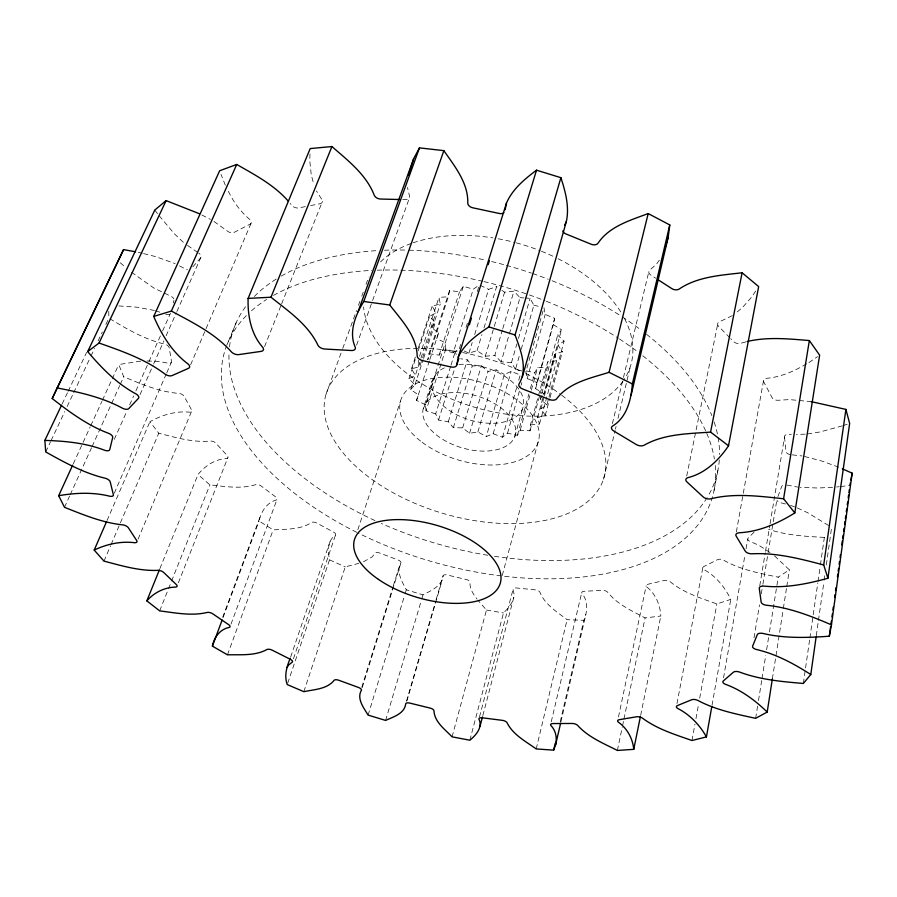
<?xml version="1.0" encoding="UTF-8"?>
<svg xmlns="http://www.w3.org/2000/svg" width="897" height="897" viewBox="0 0 897 897"><rect width="100%" height="100%" fill="white"/><g stroke="black" fill="none" stroke-linecap="round" stroke-linejoin="round"><path stroke-width="0.67" stroke-dasharray="4.49 3.36" d="M310.003 153.936L309.768 160.641L311.248 174.758L313.928 184.905M363.498 561.791L372.21 556.858L375.013 553.236A3.936 1.917 17.6 0 1 379.79 553.079L398.033 559.963A3.924 1.906 17.2 0 1 400.892 562.991C395.846 571.815 402.204 581.918 406.319 589.8L422.992 594.89C430.919 590.674 442.019 586.066 443.084 575.874A3.924 1.906 16.3 0 1 447.199 574.988L466.193 579.484A3.924 1.906 15.9 0 1 470.028 582.265C469.467 588.645 473.302 594.206 477.002 599.028M450.597 366.492L435.662 413.887L438.566 420.065L448.298 421.725L453.355 427.712L462.65 427.858L469.568 433.307L477.888 431.939L486.275 436.547L493.148 433.756L502.533 437.231L507.545 433.161L517.412 435.292L520.238 430.179L530.004 430.807L530.441 424.931L547.719 361.861L556.611 360.751L554.705 354.349L562.385 351.658L558.125 345.255L564.078 341.107L557.676 335.153L561.477 329.771L553.292 324.647L554.649 318.357L545.197 314.443L543.963 307.637L525.833 371.896L527.189 378.568L536.922 382.537L535.621 388.67L544.064 393.794L561.477 329.771M540.252 393.323L547.204 367.893L547.719 361.861M482.844 715.571L513.813 597.346L514.116 594.263L513.028 589.553A3.958 1.929 15 0 1 516.313 587.961L535.274 589.867A3.98 1.951 14.6 0 1 539.938 592.267C544.838 604.612 557.071 611.877 567.106 619.692L583.835 620.298C587.535 611.799 588.365 600.968 581.996 593.489A4.037 1.996 13.7 0 1 584.25 591.269L602.369 590.383A4.07 2.018 13.3 0 1 607.706 592.267C617.203 604.376 631.858 610.801 645.089 617.921L660.831 616.015C660.192 605.038 655.718 593.926 646.86 587.042A4.16 2.086 12.4 0 1 647.937 584.261L664.285 580.46A4.193 2.119 12.1 0 1 670.093 581.66C683.559 592.816 700.658 598.12 716.86 603.928L730.775 599.375C724.911 587.3 716.12 576.244 704.179 569.73A4.306 2.22 11.3 0 1 703.898 566.512L717.454 559.717A4.362 2.265 10.9 0 1 723.475 560.098C740.227 569.696 759.546 573.306 778.237 577.141L789.371 569.853L774.436 555.759M816.292 635.681L818.255 621.8M818.456 620.41L823.962 581.57M824.152 580.18L824.937 574.629M826.316 564.919L831.62 527.458M803.331 683.458L809.677 639.37M809.879 637.991L817.817 582.882M818.008 581.503L820.194 566.343M820.396 564.964L824.354 537.404L825.969 535.195M772.362 678.917L783.126 609.893M783.339 608.514L786.568 587.804M786.792 586.425L789.371 569.853M755.655 718.329L757.629 705.995M758.503 700.512L761.8 679.948M762.013 678.581L765.746 655.281M766.621 649.798L768.594 637.453M769.469 631.97L778.237 577.141M754.029 637.801L759.49 604.836M761.306 593.848L762.674 585.618M762.899 584.239L767.899 554.021M768.124 552.653L776.993 499.091M759.759 585.73L765.264 552.687M765.489 551.307L769.85 525.149M770.075 523.77L784.527 437.018A4.945 2.87 8.8 0 1 788.878 434.26L791.367 434.327M723.531 677.852L745.115 554.2M746.069 548.706L747.75 539.086M712.027 705.266L730.775 599.375M736.347 531.91L763.549 380.474M691.979 740.518L694.962 724.126M695.96 718.665L698.696 703.64M699.694 698.18L716.86 603.928M676.966 703.584L702.889 567.409M714.068 490.356L717.892 470.443M449.576 290.538L428.945 353.754L427.746 359.899L448.298 296.84L449.576 290.538L459.533 291.772L463.312 286.3L473.28 289.204L478.348 285.661M686.71 476.027L717.948 322.965M640.66 715.335L660.831 616.015M617.394 750.453L622.249 727.22M622.529 725.864L623.673 720.392M623.953 719.024L645.089 617.921M618.47 716.995L646.165 585.887M560.244 721.749L583.835 620.298M560.95 721.793L585.887 614.456M551.251 721.771L581.772 592.401M536.215 748.928L567.106 619.692M603.524 479.222L615.107 430.515M615.432 429.158L616.071 426.456M618.011 418.338L630.243 366.929M612.393 423.619L623.135 378.859M623.46 377.502L648.823 271.701M479.503 716.894L513.275 588.578M469.849 740.216L503.497 612.976L508.094 608.222L512.109 602.145L513.813 597.346M173.278 302.973L173.962 300.428M502.253 575.437L538.951 438.925M530.441 424.931L539.512 423.989L537.482 417.699L545.298 415.188L549.659 398.963M550.018 397.618L562.385 351.658M539.512 423.989L556.611 360.751M545.298 415.188L540.857 408.875L546.89 404.917L548.672 398.268M549.031 396.945L564.078 341.107M546.89 404.917L540.252 398.997L541.34 395.005M541.71 393.671L557.676 335.153M537.482 417.699L543.347 396.126M543.705 394.781L554.705 354.349M540.857 408.875L544.087 396.945M544.457 395.622L558.125 345.255M452.066 736.841L486.477 610.038L477.843 600.138M530.004 430.807L539.882 394.669M536.922 382.537L554.649 318.357M535.621 388.67L553.292 324.647M517.412 435.292L528.894 394.007M530.385 388.681L534.825 372.692L537.662 367.4L547.204 367.893M520.238 430.179L530.99 391.44M531.36 390.105L537.662 367.4M514.822 436.491L522.704 408.258M527.189 378.568L545.197 314.443M507.545 433.161L520.697 386.618M521.079 385.284L521.83 382.627M502.533 437.231L516.863 386.842M518.746 380.216L520.249 374.912L511.111 371.481L504.349 374.464L486.275 436.547M140.694 361.143L118.774 364.53L123.719 376.774C141.479 384.118 159.621 391.955 178.996 393.413A4.373 2.276 22.5 0 1 184.21 396.474L191.431 409.671A4.328 2.231 22.2 0 1 189.301 412.16C175.554 410.837 161.852 415.031 149.934 421.68L158.78 433.229C175.61 437.523 192.911 442.714 210.47 441.055A4.205 2.13 21.4 0 1 215.975 443.309L227.244 455.586A4.171 2.097 21.1 0 1 226.504 458.468C215.145 459.197 204.987 465.812 198.002 474.524L209.887 484.885C225.012 486.432 240.901 489.302 255.757 484.649A4.07 2.018 20.2 0 1 261.262 486.096L275.682 496.927A4.048 1.996 19.8 0 1 276.242 500.021C266.701 502.589 260.993 511.884 259.042 521.045L273.181 529.88C286.065 529.062 300.405 529.892 311.618 522.48A3.98 1.951 18.9 0 1 316.865 523.108L333.594 532.123A3.958 1.94 18.5 0 1 335.366 535.251C327.304 540.51 327.853 551.52 329.524 559.829L287.242 684.568M521.931 370.954L515.45 369.385L519.285 356.019M521.202 349.337L533.861 305.227L530.082 298.353L525.048 297.995M493.148 433.756L511.111 371.481M515.45 369.385L511.481 362.612L516.907 343.865M518.455 338.517L530.082 298.353M406.498 701.129L435.684 601.192M436.077 599.869L443.084 575.874M406.913 700.972L442.187 580.146M511.481 362.612L501.154 361.76L520.002 297.647L513.936 291.177L504.585 292.22L500.033 289.013M477.888 431.939L496.209 369.867L504.349 374.464M385.598 720.426L421.399 600.228M421.792 598.893L422.992 594.89M501.154 361.76L494.841 355.335L502.398 329.939M502.802 328.605L513.936 291.177M469.568 433.307L488.046 371.403L496.209 369.867M464.13 350.951L468.918 353.171L477.047 350.604L485.277 356.232L504.585 292.22M462.65 427.858L481.353 365.909L472.271 365.909L467.404 359.843L460.621 358.744M368.106 715.1L404.693 595.126M405.096 593.792L406.319 589.8M453.355 427.712L472.271 365.909M477.047 350.604L481.947 334.603M483.988 327.932L496.624 286.603L498.9 288.206M448.298 421.725L467.404 359.843M361.805 687.214L392.92 587.03M393.335 585.696L399.143 566.994M362.22 687.629L400.892 562.991M468.918 353.171L472.203 342.542M474.67 334.559L488.641 289.35L496.624 286.603M459.342 348.731L461.013 343.416M466.014 327.472L467.685 322.158M477.271 291.592L479.357 284.943L488.641 289.35M438.566 420.065L454.611 368.813M428.945 353.754L439.16 355.111L442.939 349.819L453.187 352.801L473.28 289.204M451.012 365.169L455.16 352.005L445.798 348.989L445.349 342.833L436.671 338.483L438.588 332.843L431.121 327.405L435.337 322.64L429.585 316.394L435.875 312.818L432.231 306.135L440.259 304.016L439.003 297.322L448.298 296.84M435.662 413.887L426.03 410.792L445.798 348.989M439.16 355.111L459.533 291.772M423.306 408.449L426.737 402.148A47.877 26.977 16.7 0 1 504.282 410.557A47.877 26.977 16.7 0 1 482.205 451.101A47.877 26.977 16.7 0 1 423.306 408.449L432.276 380.53L435.718 374.139A47.306 27.347 16.7 0 1 444.374 367.916M426.03 410.792L425.481 404.782L463.312 286.3M426.737 402.148L435.718 374.139M425.481 404.782L416.533 400.41L429.383 360.886M429.82 359.562L438.588 332.843M416.533 400.41L418.406 394.938L410.691 389.5L420.693 359.114M420.996 358.038L435.875 312.818M410.691 389.5L414.919 384.914L408.92 378.725L415.311 375.327L411.465 368.745L419.639 366.795L422.218 358.946M422.655 357.645L440.259 304.016M414.919 384.914L423.171 359.742M423.608 358.408L435.337 322.64M419.538 356.3L439.003 297.322M303.836 691.677L345.255 566.893L358.811 563.35M357.836 529.712L400.499 401.105M411.465 368.745L415.782 355.705M418.383 347.879L432.231 306.135M408.92 378.725L415.961 357.511M418.159 350.873L429.585 316.394M293.442 658.712L335.736 534.32M290.662 656.974L330.163 541.227M356.58 345.154L372.132 301.818M372.603 300.506L409.368 198.058M326.06 394.22L342.262 349.752M342.732 348.451L356.558 310.519M358.464 305.294L359.888 301.37M361.794 296.133L363.218 292.209M227.49 654.832L273.181 529.88M231.022 624.11L277.061 499.248M222.703 617.181L260.769 515.102M223.095 617.472L259.042 521.045M777.912 496.613L781.59 486.735A4.743 2.646 9.2 0 1 782.565 485.58M178.402 582.736L227.748 457.918M264.57 346.634L281.109 305.137M281.624 303.836L322.449 201.388M159.688 610.891L167.963 590.114M168.479 588.813L171.069 582.31M171.585 581.021L209.887 484.885M159.89 568.631L198.002 474.524M228.365 341.499L236.158 322.729M138.116 539.119L191.734 410.961M103.996 561.13L110.566 545.78M111.116 544.501L158.78 433.229M190.635 364.754L205.491 329.984M206.041 328.694L251.16 223.073M107.023 520.552L149.934 421.68M114.278 493.193L166.225 374.049M166.786 372.771L171.249 362.523M140.055 394.624L153.084 365.214M153.656 363.935L163.848 340.927M166.113 335.814L176.317 312.806M176.888 311.528L200.681 257.831A4.967 2.893 24.6 0 0 198.708 253.122M114.311 439.306L126.802 411.275M129.639 404.906L133.619 395.992M135.884 390.89L148.386 362.87M148.947 361.592L162.009 332.282M162.581 331.015L170.531 313.176M64.506 507.31L69.674 495.906M70.246 494.639L91.528 447.749M92.099 446.482L111.071 404.659M111.643 403.392L119.693 385.643M120.265 384.376L123.719 376.774M73.262 463.861L90.182 426.927M90.765 425.66L101.854 401.464M102.437 400.185L118.774 364.53M45.725 451.942L50.49 441.851M51.084 440.584L64.786 411.555M67.163 406.509L73.117 393.884M73.722 392.628L90.395 357.286M90.989 356.019L94.555 348.451M98.132 340.882L102.303 332.047M105.88 324.467L108.851 318.166M62.151 403.953L67.522 392.639M68.116 391.384L86.605 352.409M755.7 291.054L751.989 296.672L742.57 307.413L735.506 313.378M659.385 260.152L656.559 264.066L649.753 270.087A5.36 3.521 12.2 0 0 651.054 275.2L655.64 278.16M540.252 398.997L542.539 395.88M192.81 266.846L200.681 257.831M754.074 532.112L748.289 537.942A4.496 2.388 10.2 0 0 750.071 541.44L758.896 545.298L772.496 554.099M808.915 362.579L817.492 356.647M453.187 352.801L458.311 349.404M732.255 315.654L719.573 321.743A5.27 3.341 10.1 0 0 718.688 326.385L729.81 337.732M806.627 363.834C794.383 371.123 781.029 377.032 766.688 378.31A5.124 3.117 9 0 0 763.863 382.111L772.014 397.528A5.079 3.05 8.9 0 0 778.226 400.264L789.427 399.602L811.135 401.621M842.35 425.862L819.959 431.973L807.715 433.935M843.561 425.458L847.217 424.236M745.788 341.903L740.653 343.316A5.236 3.285 9.7 0 1 733.522 341.522L730.741 338.685M305.339 206.613L298.746 207.891A5.247 3.296 23.6 0 1 291.817 205.368L290.112 203.35M310.62 205.581L319.848 203.776A5.281 3.353 23.2 0 0 321.832 199.47L316.45 190.983M836.576 486.993L839.244 486.69M840.579 486.533L848.573 485.625M485.277 356.232L494.841 355.335M805.181 434.148L796.357 434.451M832.573 487.273L817.907 488.024L800.236 487.318M147.007 360.953L158.399 361.379L167.963 363.15A4.507 2.399 23.3 0 0 171.484 361.278L169.208 347.857A4.563 2.456 23.5 0 0 164.656 344.078C144.922 339.571 127.183 329.199 110.006 318.85M118.897 305.933L136.972 307.189L154.396 310.452M402.742 199.605L405.489 199.672A5.36 3.532 20.9 0 0 409.548 196.196L407.462 187.439M824.354 537.404C805.652 536.361 786.501 535.408 768.628 529.297M520.002 297.647L523.792 297.905M792.253 454.857L801.996 455.945M486.477 610.038L503.497 612.976M786.961 485.098L797.702 487.093M526.416 370.91L534.825 372.692M804.553 456.483L822.089 461.114L838.65 467.191M533.861 305.227L540.173 306.729M138.239 252.281L142.219 253.268M143.542 253.604L155.495 256.576L175.15 263.606M785.469 504.013L780.345 502.634A4.687 2.579 9.3 0 1 777.015 500.436M155.573 310.732L160.63 312.47M790.593 505.392L796.211 507.511M329.524 559.829L345.255 566.893M797.332 507.937L807.816 512.815L829.299 525.889M201.892 215L210.425 219.406M179.568 265.927L185.085 268.842A4.911 2.826 24.6 0 0 187.451 269.683M213.957 221.447L227.446 231.123A5.09 3.072 24.5 0 0 234.173 232.357L249.938 224.25A5.135 3.128 24.3 0 0 249.837 219.53C240.239 211.501 232.861 201.107 227.636 189.794M197.665 252.449L185.309 243.872M131.467 272.24L153.746 287.959L170.497 296.055A4.765 2.657 24.3 0 1 173.839 298.925M481.353 365.909L488.046 371.403M120.22 262.765L125.288 267.138M183.324 242.28L174.354 233.781L158.657 215.134M154.811 210.033L157.883 214.114M225.326 185.174L221.01 174.366M455.16 352.005L456.259 354.517M418.249 360.224L419.639 366.795M784.527 437.018L785.985 451.393A4.889 2.803 8.8 0 0 790.862 454.701M108.761 311.337L108.84 316.798M169.712 314.275A4.709 2.601 24.1 0 1 165.676 314.219M719.304 459.959A252.461 143.352 16.7 0 1 707.879 496.366M707.15 497.566A252.461 143.352 16.7 0 1 493.159 556.118M487.71 555.254A252.461 143.352 16.7 0 1 381.259 523.444M374.991 520.596A252.461 143.352 16.7 0 1 228.993 353.878M229.509 346.904A252.461 143.352 16.7 0 1 245.711 306.516M254.333 296.47A252.461 143.352 16.7 0 1 276.848 278.698M281.266 276.074A252.461 143.352 16.7 0 1 377.682 250.577M384.465 250.241A252.461 143.352 16.7 0 1 407.63 250.128M409.021 250.173A252.461 143.352 16.7 0 1 486.264 260.298M491.623 261.543A252.461 143.352 16.7 0 1 505.022 264.985M506.357 265.355A252.461 143.352 16.7 0 1 531.45 273.114M532.751 273.563A252.461 143.352 16.7 0 1 548.291 279.259M552.115 280.761A252.461 143.352 16.7 0 1 621.083 316.114M622.226 316.854A252.461 143.352 16.7 0 1 640.918 329.973M646.546 334.312A252.461 143.352 16.7 0 1 711.848 415.58M714.169 422.016A252.461 143.352 16.7 0 1 717.847 436.166M718.093 437.489A252.461 143.352 16.7 0 1 719.529 454.566M458.95 364.451A47.306 27.347 16.7 0 1 522.503 396.138A47.306 27.347 16.7 0 1 479.256 422.207A47.306 27.347 16.7 0 1 432.276 380.53M624.592 318.682A138.418 84.766 16.7 0 1 623.74 380.093M622.967 381.214A138.418 84.766 16.7 0 1 476.475 407.787A138.418 84.766 16.7 0 1 363.554 306.953M366.01 284.405A138.418 84.766 16.7 0 1 369.172 276.971M380.541 261.868A138.418 84.766 16.7 0 1 411.891 243.233M413.136 242.807A138.418 84.766 16.7 0 1 492.98 237.896M498.171 238.77A138.418 84.766 16.7 0 1 514.968 242.504M516.257 242.84A138.418 84.766 16.7 0 1 540.218 250.756M541.452 251.25A138.418 84.766 16.7 0 1 553.494 256.497M558.169 258.773A138.418 84.766 16.7 0 1 621.285 312.818M561.668 395.173A145.112 80.517 16.7 0 1 540.072 521.325A145.112 80.517 16.7 0 1 330.78 434.036A145.112 80.517 16.7 0 1 457.235 351.624M462.673 352.599A145.112 80.517 16.7 0 1 520.888 371.156M525.821 373.466A145.112 80.517 16.7 0 1 560.614 394.377M715.257 465.521A254.513 141.984 16.7 0 1 358.004 532.964M356.771 532.347A254.513 141.984 16.7 0 1 226.257 346.668M226.75 345.367A254.513 141.984 16.7 0 1 246.484 315.509M251.463 310.81A254.513 141.984 16.7 0 1 266.633 299.452M273.473 295.371A254.513 141.984 16.7 0 1 371.807 270.412M377.256 270.188A254.513 141.984 16.7 0 1 482.575 281.266M483.932 281.591A254.513 141.984 16.7 0 1 528.109 294.496M529.421 294.956A254.513 141.984 16.7 0 1 545.04 300.775M546.329 301.28A254.513 141.984 16.7 0 1 618.302 338.225M619.457 338.976A254.513 141.984 16.7 0 1 638.328 352.308M642.835 355.806A254.513 141.984 16.7 0 1 706.186 432.074M706.746 433.352A254.513 141.984 16.7 0 1 714.393 459.006M422.139 442.277A71.838 40.5 16.7 0 0 537.561 443.813A71.838 40.5 16.7 0 0 448.792 377.155A71.838 40.5 16.7 0 0 422.139 442.277"/><path stroke-width="1.35" d="M290.213 658.297C286.805 666.606 283.957 675.721 287.242 684.568L303.836 691.677C314.118 689.445 327.102 689.266 334.121 680.296A4.126 1.738 17.4 0 1 339.077 680.352L358.295 687.394A4.126 1.727 17.1 0 1 361.39 690.286C356.434 698.696 363.868 708.025 368.106 715.1L385.598 720.426C393.211 716.938 404.749 713.586 405.713 703.797A4.115 1.727 16.3 0 1 409.963 703.136L429.865 708.025A4.126 1.738 16 0 1 433.957 710.727C434.428 721.95 444.979 729.351 452.066 736.841L469.849 740.216C475.858 735.361 483.001 727.321 478.942 719.136A4.16 1.749 15.2 0 1 482.294 717.802L502.096 720.313A4.182 1.772 14.9 0 1 507.029 722.702C512.972 734.755 525.709 741.382 536.215 748.928L553.64 750.15L555.591 744.891L560.636 723.15M555.591 744.891C557.194 738.085 555.938 730.595 550.881 725.505A4.25 1.816 14.2 0 1 553.157 723.554L572.017 723.475A4.272 1.839 13.9 0 1 577.646 725.404C588.286 737.211 603.502 743.4 617.394 750.453L633.753 749.343L640.38 716.692M633.753 749.343C632.755 738.635 627.238 728.398 618.369 722.175A4.373 1.906 13.1 0 1 619.412 719.663L636.388 716.815A4.418 1.929 12.8 0 1 642.499 718.161C657.131 729.115 674.959 734.52 691.979 740.518L706.432 736.897C699.75 725.068 690.04 714.752 677.863 708.54A4.541 2.029 12.1 0 1 677.482 705.558L691.509 699.828A4.597 2.063 11.9 0 1 697.844 700.422C715.772 710.009 735.977 714.034 755.655 718.329L767.193 712.061C755.128 700.31 741.258 689.995 725.303 684.243A4.754 2.186 11.3 0 1 723.352 680.935L733.264 672.324A4.81 2.243 11.1 0 1 739.464 672.021C759.849 679.691 781.792 681.642 803.331 683.458L810.787 674.522C793.912 663.735 775.95 653.958 756.283 649.473A4.978 2.377 10.6 0 1 752.673 646.042L757.259 634.74A5.034 2.444 10.4 0 1 762.876 633.417C784.606 638.63 807.199 637.745 829.31 636.231L831.463 624.85C810.641 615.903 789.102 607.437 766.363 605.251A5.203 2.601 10.2 0 1 761.138 601.965L759.299 588.488A5.259 2.669 10.2 0 1 763.829 586.077C785.469 588.342 807.143 583.947 827.931 578.251L823.715 564.975C800.292 558.809 776.264 552.507 751.832 553.808A5.416 2.837 10.3 0 1 745.194 551.016L736.224 536.215A5.46 2.904 10.4 0 1 739.128 532.751C759.176 531.82 777.979 523.355 794.809 512.949L783.597 498.754C759.501 496.243 734.576 492.834 710.727 498.822A5.584 3.072 11 0 1 703.125 496.86L687.024 482.014A5.629 3.128 11.4 0 1 687.842 477.664C705.233 473.381 718.777 460.251 728.521 445.787L710.57 432.085C688.178 433.789 664.094 433.8 644.057 445.26A5.707 3.263 12.6 0 1 636.152 444.464L613.896 431.076A5.73 3.308 13.1 0 1 612.371 426.176C626.857 417.565 631.208 399.613 632.363 383.927L669.767 224.934L648.195 213.564C630.187 220.337 609.175 226.392 597.974 243.289A5.393 3.599 14.4 0 1 590.977 244.152L566.388 234.139A5.404 3.61 15.3 0 1 562.823 230.91M631.051 395.398L668.231 237.021L669.767 224.934M829.31 636.231L830.633 626.543M831.014 623.785L831.384 621.016M831.956 616.867L832.338 614.097M832.898 609.949L833.279 607.179M834.602 597.503L834.972 594.733M835.544 590.585L835.926 587.815M837.428 576.76L837.809 573.99M838.19 571.221L838.56 568.451M839.132 564.303L839.514 561.544M840.074 557.396L840.455 554.626M841.778 544.939L842.339 540.79M842.72 538.032L843.102 535.262M843.662 531.114L844.043 528.344M844.615 524.196L844.985 521.426M845.366 518.668L845.748 515.898M846.308 511.75L846.69 508.98M847.261 504.832L847.631 502.062M848.203 497.913L848.573 495.155M848.954 492.386L849.336 489.616M831.463 624.85L852.15 473.156L842.328 468.817M827.931 578.251L849.65 423.418L845.905 409.413L811.135 401.621M810.787 674.522L816.102 637.061M823.715 564.975L845.905 409.413M767.193 712.061L772.362 678.917M632.363 383.927L609.063 372.322C590.652 378.175 568.821 382.458 556.611 398.851A5.774 3.386 14.9 0 1 549.211 399.423L522.805 389.029A5.786 3.397 15.6 0 1 518.982 384.028C528.221 368.768 520.619 350.133 515.069 334.951L560.894 177.684L536.518 170.183C524.678 179.052 512.579 189.076 506.513 202.935L458.221 357.174L456.786 364.944A5.786 3.409 17.6 0 1 450.709 366.907L422.913 360.684A5.774 3.397 18.3 0 1 417.183 356.087C416.836 335.87 401.408 320.061 389.747 305.002L363.756 301.493C355.582 314.847 348.395 331.935 355.279 347.341A5.741 3.319 20.1 0 1 351.131 350.503L324.927 349.034A5.718 3.274 20.7 0 1 317.953 345.267C308.176 324.568 288.352 311.124 270.984 297.221L248.11 298.409C247.583 315.666 250.981 334.121 262.787 347.374A5.64 3.151 21.9 0 1 260.904 351.411L238.86 354.584A5.595 3.095 22.3 0 1 231.437 351.949C215.202 333.561 192.653 322.483 171.372 311.068L153.723 316.439C161.46 334.469 172.033 351.994 187.966 363.924A5.483 2.926 22.9 0 1 188.303 368.409L172.157 375.54A5.427 2.859 23.1 0 1 165.026 374.127C145.493 359.282 121.958 351.075 99.051 343.035L87.693 351.59C101.54 367.972 116.913 383.748 136.041 393.94A5.281 2.691 23.2 0 1 138.351 398.459L128.854 408.516A5.214 2.624 23.2 0 1 122.597 408.281C102.37 397.293 79.598 392.247 57.173 387.953L52.217 398.526C69.652 412.205 87.884 425.582 108.806 433.408A5.057 2.456 23 0 1 112.663 437.635L109.77 449.498A4.99 2.399 22.9 0 1 104.758 450.305C85.708 442.95 65.111 440.988 44.85 440.416L45.725 451.942C64.662 462.538 84.038 473.212 105.308 478.258A4.833 2.254 22.4 0 1 110.241 481.969L113.336 494.606A4.765 2.198 22.2 0 1 109.77 496.232C93.064 492.016 75.527 492.801 58.675 495.693L64.506 507.31C83.365 514.8 102.516 522.772 122.878 524.88A4.62 2.086 21.6 0 1 128.45 527.918L136.647 540.465A4.563 2.041 21.3 0 1 134.572 542.707C120.736 541.014 106.676 544.109 94.196 550.085L103.996 561.13C121.644 565.715 139.629 571.198 158.063 570.346A4.429 1.94 20.6 0 1 163.893 572.645L176.216 584.452A4.384 1.906 20.4 0 1 175.588 587.098C164.555 587.277 154.026 592.603 146.839 600.867L159.688 610.891C175.341 612.842 191.599 616.217 207.241 612.438A4.283 1.839 19.6 0 1 213.026 613.985L228.511 624.547A4.25 1.816 19.3 0 1 229.24 627.429C220.146 629.111 213.957 637.397 212.41 646.143L227.49 654.832C240.62 654.485 255.051 656.088 266.981 649.506A4.182 1.772 18.5 0 1 272.453 650.291L290.224 659.25A4.16 1.76 18.2 0 1 292.198 662.199L288.565 665.069L287.062 667.503M794.809 512.949L819.634 355.167L809.352 340.546C788.732 338.875 767.406 336.644 747.066 341.555M783.597 498.754L809.352 340.546M408.415 175.364L413.674 158.668L419.471 147.87L443.858 150.651C454.712 166.293 468.458 183.134 467.774 203.227A5.393 3.599 18.7 0 0 473.022 207.857L499.068 213.43A5.404 3.61 17.8 0 0 503.879 212.768M522.379 376.852L566.399 221.368C569.505 206.68 565.446 191.633 560.894 177.684M706.432 736.897L711.792 706.645M849.896 485.468L850.401 482.732M850.905 479.996L852.15 473.156M728.521 445.787L758.66 286.569L742.099 272.778C720.695 275.289 697.496 276.624 679.119 289.081A5.337 3.476 11.5 0 1 671.685 288.52L657.927 279.64M505.157 209.786L506.513 202.935M710.57 432.085L742.099 272.778M553.64 750.15L555.209 743.389M609.063 372.322L648.195 213.564M480.03 726.312L482.485 716.916M665.193 247.662L668.231 237.021M458.221 357.174C464.377 343.775 476.946 334.839 488.887 326.912L536.518 170.183M456.786 364.944L458.883 358.262M469.333 324.826L471.43 318.143M488.159 264.649L489.414 260.635M389.747 305.002L443.858 150.651M363.756 301.493L419.471 147.87M358.071 311.629L413.674 158.668M212.41 646.143L222.12 620.085M270.984 297.221L331.924 146.547C348.036 160.619 366.391 174.713 374.273 195.322A5.348 3.487 21.7 0 0 380.72 199.044L399.984 199.526M146.839 600.867L159.374 569.92M248.11 298.409L310.183 148.577L331.924 146.547M94.196 550.085L106.463 521.83M171.372 311.068L236.73 164.465C255.017 174.926 274.448 185.163 288.408 201.32M564.673 225.192L566.399 221.368M153.723 316.439L219.664 170.722L236.73 164.465M58.675 495.693L72.679 465.128M135.57 251.788L123.551 249.613L52.217 398.526M99.051 343.035L166.124 200.614L199.448 213.744M44.85 440.416L61.557 405.209M87.693 351.59L154.811 210.033L166.124 200.614M57.173 387.953L123.551 249.613M488.887 326.912L515.069 334.951M378.444 579.395A76.077 37.304 16.7 0 0 499.506 585.36A76.077 37.304 16.7 0 0 404.155 519.744A76.077 37.304 16.7 0 0 378.444 579.395"/></g></svg>
